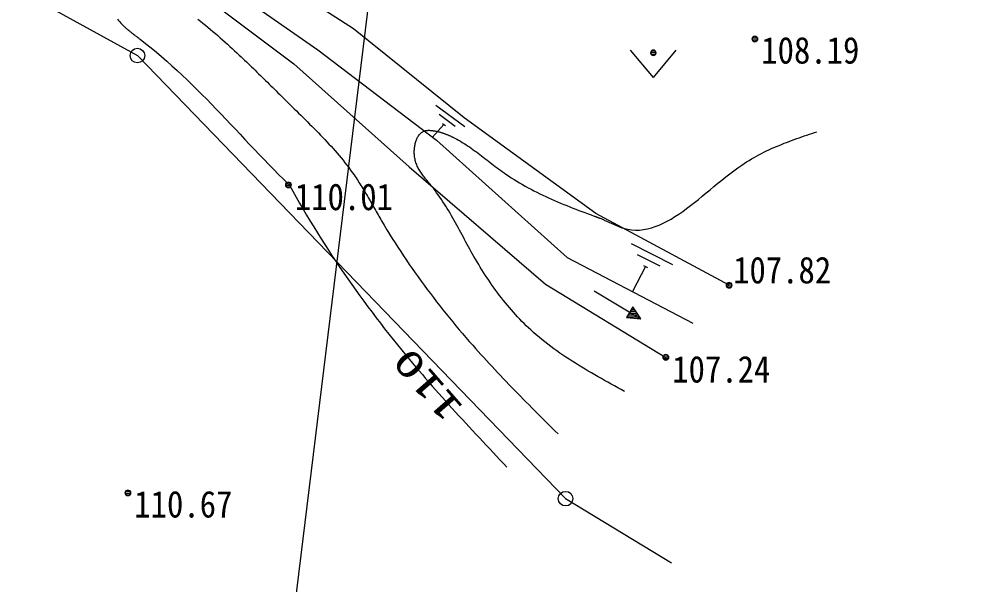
# Model space of a CAD drawing. Units: millimetres, scale not verified. Extents: x -200000 to 200000, y -137500 to 137500.
# Drawn here: x -12207 to 14283, y -18254 to -2738 of the extents above; entities that cross this region are included whole.
import ezdxf
from ezdxf.enums import TextEntityAlignment as Align

# ---------------------------------------------------------------- set-up
doc = ezdxf.new("R2010")
doc.units = ezdxf.units.MM
doc.header["$LTSCALE"] = 500
for name, color, linetype in [('0-0_S-TTL', 7, 'Continuous'), ('0-4_S-BGD', 5, 'Continuous'), ('0-5_S-BGD-HICN', 6, 'Continuous'), ('0-6_S-BGD-LWCN', 7, 'Continuous')]:
    doc.layers.add(name, color=color, linetype=linetype)
doc.styles.add('ＭＳ ゴシック', font='')
doc.styles.get('ＭＳ ゴシック').set_extended_font_data('MS Gothic')

msp = doc.modelspace()

# ---------------------------------------------------------------- linework, layer by layer
at = {"layer": '0-0_S-TTL'}
msp.add_line((2781, -15892), (5687.7, -17650.3), dxfattribs=at)
msp.add_lwpolyline([(-23112, 4048), (-8965, -3732), (2781, -15892)], dxfattribs=at)
for centre in [(-8965, -3732), (2781, -15892)]:
    msp.add_circle(centre, 200, dxfattribs=at)
at = {"layer": '0-4_S-BGD'}
for p, q in [((-2165.5, 1483.2), (-15504.5, -107453.8)), ((7904.6, -3300), (8047.4, -3300)), ((7904.6, -3300), (8047.4, -3300)), ((7906, -3250), (8046, -3250)), ((7906, -3250), (8046, -3250)), ((7958.8, -3350), (7993.2, -3350)), ((7958.8, -3350), (7993.2, -3350)), ((5190.4, -4331), (4565.4, -3581)), ((5115.7, -3650), (5265.2, -3650)), ((5129.7, -3700), (5251.1, -3700)), ((5140.5, -3600), (5240.4, -3600)), ((5190.4, -4331), (5815.4, -3581)), ((-774.9, -5093.2), (20.4, -5682.7)), ((-684.4, -5345.1), (-247, -5669.3)), ((-554.1, -5626.5), (-870.3, -5972)), ((-593.9, -5597.1), (-514.3, -5656)), ((-4895, -7300), (-4749, -7300)), ((-4895, -7300), (-4749, -7300)), ((-4889.3, -7250), (-4754.7, -7250)), ((-4889.3, -7250), (-4754.7, -7250)), ((-4855.7, -7350), (-4788.3, -7350)), ((-4855.7, -7350), (-4788.3, -7350)), ((4580.4, -8891.9), (5713.2, -9465.7)), ((4749.2, -9190.9), (5372.2, -9506.5)), ((4974.6, -9518.6), (4617.4, -10207.6)), ((4918, -9489.9), (5031.3, -9547.3)), ((7196.5, -10050), (7343.5, -10050)), ((7196.5, -10050), (7343.5, -10050)), ((7203.7, -10000), (7336.3, -10000)), ((7203.7, -10000), (7336.3, -10000)), ((7232.6, -10100), (7307.4, -10100)), ((7232.6, -10100), (7307.4, -10100)), ((4494.3, -10850), (4776.6, -10850)), ((4524.4, -10800), (4743.1, -10800)), ((4554.6, -10750), (4709.5, -10750)), ((4584.8, -10700), (4675.9, -10700)), ((4615, -10650), (4642.3, -10650)), ((4464.1, -10900), (4810.2, -10900)), ((4751.8, -10950), (4843.8, -10950)), ((5459.5, -12000), (5606.5, -12000)), ((5459.5, -12000), (5606.5, -12000)), ((5466.7, -12050), (5599.3, -12050)), ((5466.7, -12050), (5599.3, -12050)), ((5495.6, -11950), (5570.4, -11950)), ((5495.6, -11950), (5570.4, -11950)), ((-9301.5, -15750), (-9154.5, -15750)), ((-9301.5, -15750), (-9154.5, -15750)), ((-9294.3, -15700), (-9161.7, -15700)), ((-9294.3, -15700), (-9161.7, -15700)), ((-9265.4, -15800), (-9190.6, -15800)), ((-9265.4, -15800), (-9190.6, -15800))]:
    msp.add_line(p, q, dxfattribs=at)
for points in [[(34623, 44976), (31014, 44592), (28448, 44268), (23380, 43604), (21326, 42854), (18541, 40769), (16210, 38317), (13065, 33398), (10404, 30699), (6305, 25758), (3440, 22103), (1059, 17332), (-2117, 14009), (-4263, 8788), (-7831, 2927), (-8523, 240), (-7785, -1621), (-4673, -3962), (-1514, -6782), (2228, -10003), (5533, -12015)], [(34696, 44055), (30922, 43836), (28362, 43581), (23653, 42705), (21636, 42022), (19111, 39975), (16775, 37807), (13619, 32914), (11201, 30101), (6823, 25144), (4015, 20752), (1935, 16947), (-3539, 8540), (-6797, 2950), (-7583, 489), (-7159, -1382), (-4014, -3579), (-756, -6059), (2828, -9274), (6276, -11073)], [(7270, -10035), (3614, -8064), (4, -5440), (-3036, -3003), (-6116, -1016), (-6324, 1100), (-5192, 3260), (-2054, 8664), (2190, 15587), (4818, 20180), (7490, 24295), (12324, 29929), (14305, 32831), (17595, 37043), (19459, 39472), (21915, 41229), (23877, 41962), (28303, 42910), (30956, 43305), (34811, 43561)], [(3566.7, -10185.5), (4850.9, -10960.6), (4627.9, -10628.6), (4453.2, -10918), (4850.9, -10960.6)]]:
    msp.add_lwpolyline(points, dxfattribs=at)
for centre in [(7976, -3277), (-4822, -7283), (7270, -10035), (5533, -12015), (-9228, -15735)]:
    msp.add_circle(centre, 75, dxfattribs=at)
for centre, start, end in [((7976, -3277), 90, 270), ((7976, -3277), 270, 90), ((5190.4, -3656), 90, 270), ((5190.4, -3656), 270, 90), ((-4822, -7283), 90, 270), ((-4822, -7283), 270, 90), ((7270, -10035), 90, 270), ((7270, -10035), 270, 90), ((5533, -12015), 90, 270), ((5533, -12015), 270, 90), ((-9228, -15735), 90, 270), ((-9228, -15735), 270, 90)]:
    msp.add_arc(centre, 75, start, end, dxfattribs=at)
at = {"layer": '0-5_S-BGD-HICN'}
for points in [[(-9516.2, -2734.7), (-9484, -2772.8), (-9451, -2810.1), (-9417.1, -2846.7), (-9382.4, -2882.4), (-9346.9, -2917.4), (-9332.9, -2930.7), (-9318.8, -2943.9), (-9304.5, -2957), (-9290.1, -2970), (-9275.7, -2982.9), (-9261.1, -2995.6)], [(-9261.1, -2995.6), (-9246.4, -3008.3), (-9231.6, -3020.9), (-9216.7, -3033.4), (-9201.8, -3045.8), (-9186.7, -3058.1), (-9171.6, -3070.4), (-9156.4, -3082.6), (-9141.2, -3094.7), (-9125.9, -3106.8), (-9110.5, -3118.9), (-9095.1, -3130.8), (-9079.6, -3142.8), (-9064.1, -3154.7), (-9048.6, -3166.5), (-9033.1, -3178.4), (-9017.5, -3190.2), (-9001.9, -3202), (-8986.3, -3213.8), (-8970.7, -3225.6), (-8955, -3237.4), (-8939.4, -3249.2), (-8923.8, -3261), (-8908.2, -3272.8), (-8892.6, -3284.6), (-8742, -3401.1), (-8593.5, -3519.7), (-8447, -3640.3), (-8302.3, -3762.8), (-8159.4, -3887.1), (-8018.1, -4013.1), (-7878.3, -4140.7), (-7739.9, -4269.7), (-7602.9, -4400.1), (-7467, -4531.7), (-7332.2, -4664.5), (-7198.3, -4798.4), (-7065.2, -4933.1), (-6932.9, -5068.7), (-6801.2, -5205)], [(-6801.2, -5205), (-6670, -5341.9), (-6539.2, -5479.4), (-6408.6, -5617.1), (-6278.2, -5755.2), (-6147.8, -5893.5), (-6017.3, -6031.8), (-5886.7, -6170.1), (-5755.8, -6308.2), (-5624.4, -6446), (-5492.5, -6583.5), (-5360, -6720.6), (-5226.6, -6857), (-5092.5, -6992.7), (-4957.3, -7127.7), (-4821, -7261.7), (-4820.4, -7262.3), (-4819.8, -7262.9), (-4819.2, -7263.5), (-4818.6, -7264.1), (-4818, -7264.7), (-4817.4, -7265.3), (-4816.8, -7265.8), (-4816.2, -7266.4), (-4815.6, -7267), (-4815.1, -7267.6), (-4814.5, -7268.2), (-4813.9, -7268.8), (-4813.3, -7269.4), (-4812.7, -7270), (-4812.1, -7270.7), (-4811.6, -7271.3), (-4811, -7271.9), (-4810.4, -7272.5), (-4809.9, -7273.1), (-4809.3, -7273.8), (-4808.8, -7274.4), (-4808.3, -7275), (-4807.7, -7275.7), (-4807.2, -7276.3)], [(-4807.2, -7276.3), (-4806.7, -7277), (-4806.2, -7277.6), (-4805.7, -7278.3), (-4805.2, -7279), (-4804.7, -7279.6), (-4804.2, -7280.3), (-4803.9, -7280.7), (-4803.6, -7281.1), (-4803.4, -7281.5), (-4803.1, -7281.9), (-4802.8, -7282.3), (-4802.6, -7282.7), (-4802.3, -7283.1), (-4802, -7283.5), (-4801.8, -7283.9), (-4801.5, -7284.3), (-4801.3, -7284.8), (-4801, -7285.2), (-4800.8, -7285.6), (-4800.5, -7286), (-4800.3, -7286.4), (-4800, -7286.8), (-4799.8, -7287.3), (-4799.5, -7287.7), (-4799.3, -7288.1), (-4799.1, -7288.5), (-4798.8, -7288.9), (-4798.6, -7289.4), (-4798.3, -7289.8), (-4798.1, -7290.2), (-4797.9, -7290.6), (-4797.6, -7291.1), (-4797.4, -7291.5), (-4797.1, -7291.9), (-4796.9, -7292.3), (-4796.7, -7292.8), (-4704.2, -7458.3), (-4610.7, -7623.2), (-4516, -7787.4)], [(-4516, -7787.4), (-4420.4, -7950.9), (-4323.7, -8113.8), (-4225.9, -8276), (-4127.1, -8437.5), (-4027.4, -8598.3), (-3926.5, -8758.5), (-3824.7, -8918), (-3721.9, -9076.9), (-3618.1, -9235), (-3513.4, -9392.5), (-3407.7, -9549.3), (-3301, -9705.4), (-3193.3, -9860.9), (-3084.7, -10015.6), (-2975.2, -10169.7), (-2864.8, -10323.1), (-2753.4, -10475.8), (-2641.2, -10627.8), (-2528, -10779.1), (-2414, -10929.7), (-2299.1, -11079.7), (-2183.3, -11228.9), (-2066.6, -11377.5), (-1949.1, -11525.3), (-1830.7, -11672.5), (-1711.5, -11819), (-1591.5, -11964.8), (-1503.6, -12070.5), (-1415.2, -12175.9), (-1326.5, -12280.9), (-1237.3, -12385.6), (-1147.8, -12489.9), (-1057.9, -12594), (-967.7, -12697.8), (-877.1, -12801.2), (-786.3, -12904.4), (-695.1, -13007.4), (-603.6, -13110.1), (-511.8, -13212.6)], [(-511.8, -13212.6), (-419.8, -13314.8), (-327.6, -13416.8), (-235.1, -13518.7), (-142.4, -13620.3), (-49.4, -13721.8), (43.6, -13823.1), (136.9, -13924.3), (230.4, -14025.3), (323.9, -14126.2), (417.6, -14227), (511.5, -14327.7), (605.4, -14428.3), (699.4, -14528.8), (793.5, -14629.3), (887.6, -14729.7), (981.8, -14830.1), (1076, -14930.5), (1170.3, -15030.8)]]:
    msp.add_lwpolyline(points, dxfattribs=at)
at = {"layer": '0-6_S-BGD-LWCN'}
for points in [[(-7307.4, -2729.8), (-7237.6, -2785.9), (-7168.2, -2842.2)], [(-7168.2, -2842.2), (-7099.3, -2898.9), (-7030.9, -2955.8), (-6962.9, -3013), (-6895.3, -3070.4), (-6828, -3128.2), (-6761.1, -3186.2), (-6694.5, -3244.5), (-6628.2, -3303.2), (-6562.1, -3362), (-6496.4, -3421.2), (-6430.8, -3480.7), (-6365.4, -3540.5), (-6300.2, -3600.6), (-6235.2, -3661), (-6170.3, -3721.6), (-6121.8, -3767.2), (-6073.4, -3813), (-6025, -3858.9), (-5976.7, -3904.9), (-5928.4, -3951.1), (-5880.2, -3997.4), (-5832, -4043.9), (-5783.8, -4090.5), (-5735.7, -4137.2), (-5687.6, -4184), (-5639.5, -4230.9), (-5591.4, -4277.9), (-5543.3, -4325), (-5495.3, -4372.2), (-5447.3, -4419.5), (-5399.2, -4466.8), (-5351.2, -4514.2), (-5303.2, -4561.6), (-5255.2, -4609.1), (-5207.1, -4656.7), (-5159.1, -4704.2), (-5111, -4751.8), (-5062.9, -4799.5), (-5014.8, -4847.1)], [(-5014.8, -4847.1), (-4966.7, -4894.8), (-4918.5, -4942.4), (-4870.3, -4990), (-4822.1, -5037.7), (-4773.8, -5085.3), (-4725.5, -5132.9), (-4664.8, -5192.6), (-4604.1, -5252.2), (-4543.3, -5311.9), (-4482.6, -5371.6), (-4422, -5431.3), (-4361.4, -5491.1), (-4301, -5551), (-4240.7, -5611), (-4180.6, -5671.2), (-4120.7, -5731.5), (-4061.1, -5792), (-4001.8, -5852.7), (-3942.8, -5913.7), (-3884.2, -5974.9), (-3826, -6036.4), (-3768.2, -6098.3), (-3710.8, -6160.4), (-3653.9, -6223), (-3597.6, -6285.9), (-3541.8, -6349.2), (-3486.6, -6413), (-3432, -6477.2), (-3378.1, -6541.9), (-3324.9, -6607.1), (-3272.4, -6672.9), (-3220.6, -6739.1), (-3169.7, -6806), (-3119.5, -6873.5), (-3070.2, -6941.6), (-3021.8, -7010.4), (-2994.2, -7050.5), (-2966.9, -7090.9), (-2939.8, -7131.5)], [(-1349.4, -6577.9), (-1356.1, -6544.5), (-1361.5, -6510.4), (-1365.7, -6475.5), (-1367.9, -6448.7), (-1369.4, -6421.6), (-1370.2, -6394.1), (-1370.2, -6366.5), (-1369.4, -6338.7), (-1367.9, -6310.8), (-1365.6, -6282.9), (-1362.5, -6255), (-1358.6, -6227.3), (-1354, -6199.8), (-1348.5, -6172.6), (-1342.3, -6145.7), (-1335.3, -6119.2), (-1327.5, -6093.2), (-1319, -6067.8), (-1309.6, -6043.1), (-1299.4, -6019), (-1288.4, -5995.7), (-1276.6, -5973.2), (-1264, -5951.7), (-1250.5, -5931.2), (-1236.3, -5911.7), (-1221.2, -5893.4), (-1205.3, -5876.3), (-1188.6, -5860.4), (-1171, -5845.9), (-1152.6, -5832.9), (-1133.4, -5821.3), (-1113.3, -5811.3), (-1092.4, -5803), (-1084, -5800.2), (-1075.4, -5797.6), (-1066.8, -5795.3), (-1058.1, -5793.3), (-1049.2, -5791.4), (-1040.3, -5789.8)], [(-1040.3, -5789.8), (-1031.2, -5788.4), (-1022.1, -5787.3), (-1012.8, -5786.3), (-1003.5, -5785.5), (-994.1, -5785), (-984.7, -5784.6), (-975.2, -5784.4), (-965.6, -5784.3), (-956, -5784.5), (-946.3, -5784.7), (-936.6, -5785.2), (-926.9, -5785.7), (-917.1, -5786.5), (-907.3, -5787.3), (-897.5, -5788.3), (-887.6, -5789.3), (-877.8, -5790.5), (-868, -5791.8), (-858.1, -5793.2), (-848.3, -5794.7), (-838.5, -5796.3), (-828.7, -5797.9), (-818.9, -5799.6), (-809.1, -5801.4), (-791, -5804.8), (-773, -5808.5), (-755, -5812.3), (-737.3, -5816.3), (-719.6, -5820.5), (-702, -5824.8), (-684.6, -5829.4), (-667.2, -5834.1), (-650, -5838.9), (-632.8, -5843.9), (-615.8, -5849.1), (-598.8, -5854.5), (-582, -5860), (-565.2, -5865.6), (-548.6, -5871.4)], [(6639.8, -7502.8), (6747.2, -7413.7), (6854.7, -7324.5), (6962.4, -7235.7), (7070.4, -7147.8), (7178.5, -7061.4), (7287, -6976.8), (7395.7, -6894.7), (7504.8, -6815.5), (7614.2, -6739.8), (7681.7, -6695.1), (7749.3, -6651.8), (7817.1, -6610), (7885, -6569.4), (7953, -6530.2), (8021.1, -6492.1), (8089.4, -6455.3), (8157.7, -6419.6), (8226.2, -6385), (8294.8, -6351.4), (8363.5, -6318.8), (8432.2, -6287.2), (8501.1, -6256.4), (8570.1, -6226.5), (8639.1, -6197.3), (8708.2, -6168.9), (8777.4, -6141.2), (8846.6, -6114.2), (8915.9, -6087.7), (8985.2, -6061.8), (9054.6, -6036.4), (9124.1, -6011.4), (9193.6, -5986.8), (9263.1, -5962.5), (9332.6, -5938.6), (9402.2, -5914.9), (9471.8, -5891.4), (9541.4, -5868), (9611, -5844.8), (9680.7, -5821.5)], [(-548.6, -5871.4), (-532, -5877.3), (-515.5, -5883.4), (-499.1, -5889.6), (-482.7, -5896), (-466.5, -5902.5), (-450.3, -5909.1), (-434.2, -5915.8), (-418.1, -5922.7), (-402.2, -5929.6), (-386.2, -5936.7), (-370.4, -5943.9), (-354.6, -5951.2), (-338.8, -5958.7), (-323.1, -5966.2), (-307.5, -5973.8), (-255.7, -5999.9), (-204.4, -6027), (-153.6, -6055.1), (-103.2, -6084.1), (-53.3, -6114), (-3.7, -6144.6), (45.5, -6176.1), (94.4, -6208.2), (143, -6241), (191.3, -6274.4), (239.3, -6308.3), (287.2, -6342.7), (334.8, -6377.6), (382.3, -6412.8), (429.6, -6448.4), (476.9, -6484.2), (524, -6520.3), (571.1, -6556.5), (618.2, -6592.8), (665.2, -6629.2), (712.3, -6665.7), (759.5, -6702), (806.7, -6738.3), (854.1, -6774.4)], [(-387.4, -8062.2), (-425.6, -7997.8), (-464.4, -7933.7), (-503.7, -7869.9), (-543.7, -7806.5), (-584.4, -7743.5), (-625.9, -7681), (-668.1, -7618.9), (-711.2, -7557.4), (-755.2, -7496.3), (-800.1, -7435.8), (-846, -7375.9), (-893, -7316.5), (-913.5, -7291.3), (-934.1, -7266.2), (-954.8, -7241.1), (-975.5, -7216), (-996.3, -7190.9), (-1017, -7165.8), (-1037.6, -7140.7), (-1058, -7115.4), (-1078.3, -7090), (-1098.2, -7064.5), (-1117.9, -7038.8), (-1137.2, -7012.9), (-1156.1, -6986.7), (-1174.6, -6960.2), (-1192.5, -6933.5), (-1209.9, -6906.4), (-1226.7, -6879), (-1242.8, -6851.1), (-1258.2, -6822.9), (-1272.8, -6794.1), (-1286.6, -6764.9), (-1299.5, -6735.2), (-1311.5, -6705), (-1322.6, -6674.1), (-1332.6, -6642.7), (-1341.6, -6610.6), (-1349.4, -6577.9)], [(854.1, -6774.4), (901.6, -6810.4), (949.2, -6846), (997.1, -6881.4), (1045.1, -6916.4), (1093.4, -6950.9), (1142, -6985), (1216.4, -7035.8), (1291.5, -7085.5), (1367.2, -7134), (1443.5, -7181.3), (1520.4, -7227.6), (1598, -7272.9), (1676, -7317.2), (1754.6, -7360.4), (1833.7, -7402.8), (1913.3, -7444.2), (1993.3, -7484.8), (2073.8, -7524.6), (2154.7, -7563.5), (2235.9, -7601.7), (2317.5, -7639.2), (2399.4, -7675.9), (2481.7, -7712), (2564.2, -7747.5), (2646.9, -7782.4), (2729.9, -7816.7), (2813.1, -7850.5), (2896.5, -7883.8), (2980, -7916.6), (3063.6, -7949), (3147.4, -7981.1), (3231.2, -8012.8), (3315.1, -8044.1), (3399, -8075.2), (3482.9, -8106), (3566.8, -8136.7), (3572.4, -8138.7), (3578, -8140.7), (3583.6, -8142.8)], [(-2939.8, -7131.5), (-2913, -7172.3), (-2886.5, -7213.3), (-2860.2, -7254.4), (-2834.1, -7295.7), (-2808.2, -7337.2), (-2782.5, -7378.8), (-2757.1, -7420.6), (-2731.7, -7462.5), (-2706.6, -7504.5), (-2681.6, -7546.6), (-2656.7, -7588.9), (-2631.9, -7631.2), (-2607.2, -7673.6), (-2582.6, -7716), (-2558.1, -7758.5), (-2533.6, -7801.1), (-2509.2, -7843.7), (-2484.8, -7886.4), (-2460.5, -7929), (-2436.1, -7971.7), (-2411.7, -8014.3), (-2387.3, -8057), (-2362.8, -8099.6), (-2338.3, -8142.2), (-2313.8, -8184.8), (-2289.1, -8227.3), (-2264.3, -8269.8), (-2192.5, -8391.6), (-2119.7, -8512.9), (-2046.1, -8633.6), (-1971.6, -8753.7), (-1896.2, -8873.3), (-1819.9, -8992.3), (-1742.9, -9110.7), (-1665, -9228.6), (-1586.2, -9345.9), (-1506.7, -9462.6), (-1426.4, -9578.9), (-1345.3, -9694.5)], [(3989.9, -8314.5), (4011, -8324.4), (4032.2, -8334.3), (4053.3, -8344.1), (4074.5, -8353.9), (4095.6, -8363.6), (4116.6, -8373.1), (4137.7, -8382.5), (4158.7, -8391.7), (4179.8, -8400.8), (4200.8, -8409.6), (4221.8, -8418.2), (4242.7, -8426.6), (4263.7, -8434.7), (4284.6, -8442.6), (4305.5, -8450.1), (4326.4, -8457.3), (4347.3, -8464.1), (4368.2, -8470.6), (4479.1, -8498.6), (4589.7, -8516.1), (4699.7, -8523.5), (4809.4, -8521.3), (4918.7, -8510), (5027.6, -8490.2), (5136.3, -8462.3), (5244.6, -8426.8), (5352.6, -8384.2), (5460.5, -8335), (5568.1, -8279.7), (5675.6, -8218.9), (5782.9, -8153), (5890.1, -8082.5), (5997.2, -8007.9), (6104.3, -7929.8), (6211.3, -7848.6), (6318.3, -7764.7), (6425.4, -7678.9), (6532.6, -7591.4), (6639.8, -7502.8)], [(1295.5, -10715.3), (1240.1, -10650.7), (1185.4, -10585.5), (1131.4, -10519.6), (1078, -10453.1), (1025.3, -10386), (973.3, -10318.3), (921.9, -10250.1), (871.2, -10181.3), (821.1, -10112), (771.6, -10042.1), (722.8, -9971.8), (674.6, -9901), (627, -9829.8), (580.1, -9758.2), (533.7, -9686.2), (487.9, -9613.8), (442.8, -9541), (398.2, -9467.9), (354.2, -9394.5), (310.8, -9320.8), (268, -9246.8), (230.6, -9181.2), (193.6, -9115.4), (156.9, -9049.4), (120.5, -8983.4), (84.4, -8917.3), (48.4, -8851.1), (12.6, -8784.9), (-23.2, -8718.6), (-58.9, -8652.4), (-94.6, -8586.3), (-130.4, -8520.2), (-166.3, -8454.2), (-202.4, -8388.4), (-238.7, -8322.7), (-275.4, -8257.3), (-312.3, -8192), (-349.6, -8127), (-387.4, -8062.2)], [(3583.6, -8142.8), (3589.1, -8144.8), (3594.7, -8146.8), (3600.3, -8148.9), (3605.9, -8150.9), (3611.5, -8152.9), (3617, -8155), (3622.6, -8157), (3628.2, -8159.1), (3633.8, -8161.1), (3639.4, -8163.2), (3644.9, -8165.3), (3650.5, -8167.4), (3656.1, -8169.4), (3661.7, -8171.5), (3667.2, -8173.6), (3672.8, -8175.7), (3678.4, -8177.9), (3684, -8180), (3689.5, -8182.1), (3695.1, -8184.3), (3700.7, -8186.5), (3706.2, -8188.6), (3711.8, -8190.8), (3717.4, -8193), (3722.9, -8195.2), (3728.5, -8197.5), (3734.1, -8199.7), (3755.5, -8208.5), (3776.9, -8217.5), (3798.3, -8226.7), (3819.7, -8236.1), (3841, -8245.6), (3862.3, -8255.2), (3883.6, -8264.9), (3904.9, -8274.7), (3926.2, -8284.6), (3947.4, -8294.6), (3968.7, -8304.5), (3989.9, -8314.5)], [(-1345.3, -9694.5), (-1263.4, -9809.6), (-1180.8, -9924.2), (-1097.4, -10038.2), (-1013.3, -10151.6), (-928.5, -10264.5), (-843, -10376.9), (-756.8, -10488.7), (-669.9, -10600), (-582.3, -10710.8), (-494.1, -10821), (-405.2, -10930.7), (-315.7, -11039.9), (-225.5, -11148.5), (-134.8, -11256.7), (-43.5, -11364.2), (48.5, -11471.3), (141, -11577.9), (234.1, -11683.9), (308.7, -11768.2), (383.8, -11852.1), (459.1, -11935.7), (534.8, -12019.1), (610.7, -12102.1), (687, -12184.9), (763.6, -12267.4), (840.4, -12349.7), (917.4, -12431.7), (994.7, -12513.5), (1072.3, -12595.1), (1150.1, -12676.5), (1228, -12757.7), (1306.2, -12838.6), (1384.6, -12919.4), (1463.1, -13000.1), (1541.8, -13080.6), (1620.7, -13160.9), (1699.7, -13241.2), (1778.8, -13321.3), (1858, -13401.2)], [(4400.1, -12947.8), (4309, -12898), (4217.8, -12848.2), (4126.7, -12798.3), (4035.7, -12748.3), (3944.9, -12698.1), (3854.2, -12647.7), (3763.8, -12597.1), (3673.6, -12546.1), (3583.7, -12494.8), (3494.1, -12443.1), (3404.9, -12391), (3316.1, -12338.4), (3227.7, -12285.3), (3139.8, -12231.7), (3052.3, -12177.4), (2965.5, -12122.5), (2879.1, -12066.9), (2793.4, -12010.6), (2708.4, -11953.5), (2624, -11895.7), (2540.3, -11836.9), (2457.4, -11777.3), (2375.3, -11716.7), (2294, -11655.1), (2213.6, -11592.5), (2134.1, -11528.8), (2055.5, -11464.1), (1977.8, -11398.1), (1901.2, -11331), (1825.6, -11262.6), (1763.8, -11205), (1702.8, -11146.6), (1642.5, -11087.3), (1582.9, -11027.2), (1524, -10966.4), (1465.8, -10904.7), (1408.4, -10842.3), (1351.6, -10779.1), (1295.5, -10715.3)], [(1858, -13401.2), (1937.4, -13481.1), (2016.8, -13560.9), (2096.4, -13640.7), (2176, -13720.3), (2255.6, -13799.9), (2335.3, -13879.5), (2415, -13959), (2494.8, -14038.5), (2574.6, -14118)]]:
    msp.add_lwpolyline(points, dxfattribs=at)

# ---------------------------------------------------------------- texts
at = {"layer": '0-4_S-BGD', "style": 'ＭＳ ゴシック', "width": 0.9}
for s, p in [('108.19', (8151.5, -4173.1)), ('110.01', (-4646.5, -8195.2)), ('107.82', (7378.1, -10205.7)), ('107.24', (5708.5, -12927.2)), ('110.67', (-9052.5, -16631.1))]:
    msp.add_text(s, height=733.1, dxfattribs=at).set_placement(p, align=Align.BOTTOM_LEFT)
at = {"layer": '0-5_S-BGD-HICN', "style": 'ＭＳ ゴシック', "width": 1.5}
msp.add_text('110', height=733.1, rotation=131.125, dxfattribs=at).set_placement((168.2, -13238.5), align=Align.BOTTOM_LEFT)

doc.saveas('drawing.dxf')
